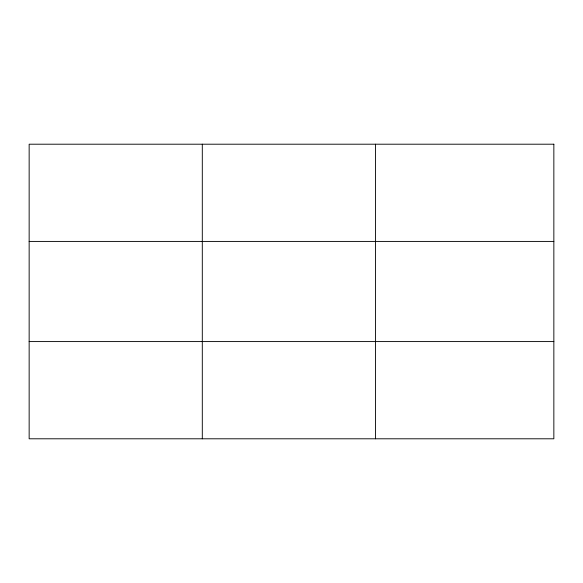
<?xml version="1.0" encoding="UTF-8"?>
<svg xmlns="http://www.w3.org/2000/svg" width="583" height="583" viewBox="0 0 583 583"><rect width="100%" height="100%" fill="white"/><g stroke="black" fill="none" stroke-linecap="round" stroke-linejoin="round"><path stroke-width="0.87" d="M202.301 438.795L202.301 144.205M375.452 438.795L375.452 144.205M29.15 241.42L553.85 241.42M29.15 341.58L553.85 341.58M553.85 144.205L29.15 144.205L29.15 438.795L553.85 438.795L553.85 144.205"/></g></svg>
